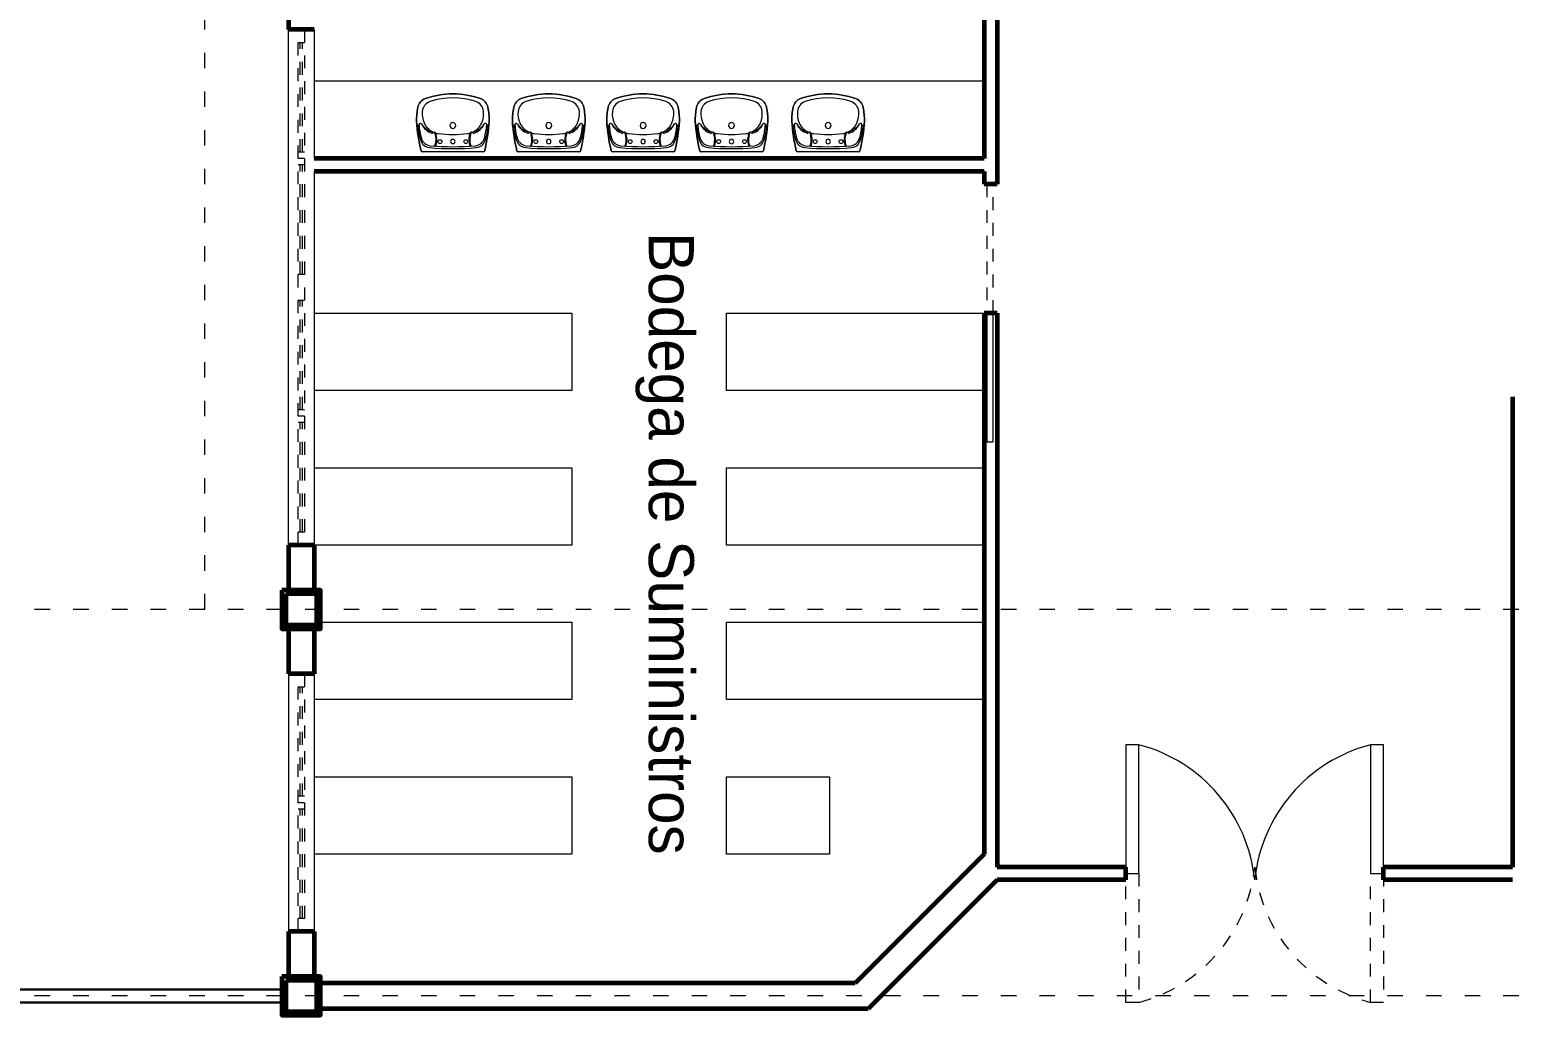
# Model space of a CAD drawing. Header units: metres. Extents: x 78 to 178, y -74 to 157.
# Drawn here: x 115.45 to 126.96, y 90.18 to 97.81 of the extents above; entities that cross this region are included whole.
import ezdxf

# ---------------------------------------------------------------- set-up
doc = ezdxf.new("R2010")
doc.units = ezdxf.units.M
doc.linetypes.add('ACAD_ISO03W100', pattern=[30, 12, -18])
for name, color, linetype, lineweight in [('Barandal', 138, 'Continuous', 30), ('envolvente', 164, 'Continuous', 60), ('Estructura', 1, 'Continuous', 60), ('mobiliario', 252, 'Continuous', 9), ('proyecciones', 250, 'Continuous', 9), ('puertas', 15, 'Continuous', 9), ('Texto', 250, 'Continuous', 9), ('ventanas', 132, 'Continuous', 9)]:
    doc.layers.add(name, color=color, linetype=linetype, lineweight=lineweight)

msp = doc.modelspace()

# ---------------------------------------------------------------- linework, layer by layer
at = {"layer": 'Barandal'}
for p, q in [((117.40784, 90.36091), (102.70784, 90.36091)), ((117.40784, 90.26091), (102.70784, 90.26091))]:
    msp.add_line(p, q, dxfattribs=at)
at = {"layer": 'envolvente'}
for p, q in [((122.85784, 99.81091), (122.85784, 96.81091)), ((122.95784, 99.81091), (122.95784, 96.61091)), ((117.45784, 98.81091), (117.45784, 97.81091)), ((117.65784, 97.81091), (117.45784, 97.81091)), ((122.85784, 96.81091), (117.65784, 96.81091)), ((122.85784, 96.71091), (117.65784, 96.71091)), ((122.85784, 96.71091), (122.85784, 96.61091)), ((122.95784, 96.61091), (122.85784, 96.61091)), ((122.85784, 95.61091), (122.85784, 91.41091)), ((122.95784, 95.61091), (122.85784, 95.61091)), ((122.95784, 95.61091), (122.95784, 91.31091)), ((126.95784, 94.96091), (126.95784, 91.31091)), ((117.45784, 93.81091), (117.45784, 93.46091)), ((117.65784, 93.81091), (117.45784, 93.81091)), ((117.65784, 93.81091), (117.65784, 93.46091)), ((117.45784, 93.16091), (117.45784, 92.81091)), ((117.65784, 93.16091), (117.65784, 92.81091)), ((117.65784, 92.81091), (117.45784, 92.81091)), ((122.85784, 91.41091), (121.85784, 90.41091)), ((123.95784, 91.31091), (122.95784, 91.31091)), ((123.95784, 91.21091), (123.95784, 91.31091)), ((126.95784, 91.31091), (125.95784, 91.31091)), ((125.95784, 91.21091), (125.95784, 91.31091)), ((122.95784, 91.21091), (121.95784, 90.21091)), ((123.95784, 91.21091), (122.95784, 91.21091)), ((126.95784, 91.21091), (125.95784, 91.21091)), ((117.65784, 90.81091), (117.45784, 90.81091)), ((117.45784, 90.81091), (117.45784, 90.46091)), ((117.65784, 90.81091), (117.65784, 90.46091)), ((121.85784, 90.41091), (117.70784, 90.41091)), ((121.95784, 90.21091), (117.70784, 90.21091))]:
    msp.add_line(p, q, dxfattribs=at)
at = {"layer": 'envolvente', "lineweight": 9}
for p, q in [((117.45784, 93.81091), (117.45784, 97.81091)), ((117.65784, 97.81091), (117.65784, 96.81091)), ((117.65784, 96.71091), (117.65784, 93.81091)), ((117.45784, 92.81091), (117.45784, 90.81091)), ((117.65784, 92.81091), (117.65784, 90.81091))]:
    msp.add_line(p, q, dxfattribs=at)
at = {"layer": 'Estructura'}
for points in [[(117.40784, 93.46091), (117.40784, 93.16091), (117.70784, 93.16091), (117.70784, 93.46091)], [(117.43784, 93.43091), (117.43784, 93.19091), (117.67784, 93.19091), (117.67784, 93.43091)], [(117.40784, 90.46091), (117.40784, 90.16091), (117.70784, 90.16091), (117.70784, 90.46091)], [(117.43784, 90.43091), (117.43784, 90.19091), (117.67784, 90.19091), (117.67784, 90.43091)]]:
    msp.add_lwpolyline(points, close=True, dxfattribs=at)
at = {"layer": 'mobiliario'}
for p, q in [((122.85784, 97.41091), (117.65784, 97.41091)), ((118.97187, 96.86222), (118.4967, 96.86222)), ((119.71593, 96.86222), (119.24076, 96.86222)), ((120.44819, 96.86222), (119.97301, 96.86222)), ((121.13507, 96.86222), (120.6599, 96.86222)), ((121.88434, 96.86222), (121.40917, 96.86222))]:
    msp.add_line(p, q, dxfattribs=at)
for points in [[(118.94781, 97.27555, -0.26401483), (119.00602, 97.20843, -0.04957508), (119.01678, 97.10016, -0.03887242), (118.98161, 96.86995, -0.34853313), (118.97187, 96.86222), (118.4967, 96.86222, -0.34853313), (118.48696, 96.86995, -0.03887242), (118.45178, 97.10016, -0.04957508), (118.46255, 97.20843, -0.26401483), (118.52076, 97.27555, -0.17173833), (118.94781, 97.27555)], [(119.69187, 97.27555, -0.26401483), (119.75009, 97.20843, -0.04957508), (119.76085, 97.10016, -0.03887242), (119.72567, 96.86995, -0.34853313), (119.71593, 96.86222), (119.24076, 96.86222, -0.34853313), (119.23102, 96.86995, -0.03887242), (119.19585, 97.10016, -0.04957508), (119.20661, 97.20843, -0.26401483), (119.26482, 97.27555, -0.17173833), (119.69187, 97.27555)], [(120.42413, 97.27555, -0.26401483), (120.48234, 97.20843, -0.04957508), (120.4931, 97.10016, -0.03887242), (120.45792, 96.86995, -0.34853313), (120.44819, 96.86222), (119.97301, 96.86222, -0.34853313), (119.96327, 96.86995, -0.03887242), (119.9281, 97.10016, -0.04957508), (119.93886, 97.20843, -0.26401483), (119.99707, 97.27555, -0.17173833), (120.42413, 97.27555)], [(121.11101, 97.27555, -0.26401483), (121.16922, 97.20843, -0.04957508), (121.17998, 97.10016, -0.03887242), (121.14481, 96.86995, -0.34853313), (121.13507, 96.86222), (120.6599, 96.86222, -0.34853313), (120.65016, 96.86995, -0.03887242), (120.61498, 97.10016, -0.04957508), (120.62575, 97.20843, -0.26401483), (120.68396, 97.27555, -0.17173833), (121.11101, 97.27555)], [(121.86028, 97.27555, -0.26401483), (121.9185, 97.20843, -0.04957508), (121.92926, 97.10016, -0.03887242), (121.89408, 96.86995, -0.34853313), (121.88434, 96.86222), (121.40917, 96.86222, -0.34853313), (121.39943, 96.86995, -0.03887242), (121.36426, 97.10016, -0.04957508), (121.37502, 97.20843, -0.26401483), (121.43323, 97.27555, -0.17173833), (121.86028, 97.27555)]]:
    msp.add_lwpolyline(points, format="xyb", dxfattribs=at)
for points in [[(117.65784, 95.61091), (119.65784, 95.61091), (119.65784, 95.01091), (117.65784, 95.01091)], [(122.85784, 95.01091), (120.85784, 95.01091), (120.85784, 95.61091), (122.85784, 95.61091)], [(117.65784, 94.41091), (119.65784, 94.41091), (119.65784, 93.81091), (117.65784, 93.81091)], [(122.85784, 93.81091), (120.85784, 93.81091), (120.85784, 94.41091), (122.85784, 94.41091)], [(117.70784, 93.21091), (119.65784, 93.21091), (119.65784, 92.61091), (117.65784, 92.61091)], [(122.85784, 92.61091), (120.85784, 92.61091), (120.85784, 93.21091), (122.85784, 93.21091)], [(117.65784, 92.01091), (119.65784, 92.01091), (119.65784, 91.41091), (117.65784, 91.41091)]]:
    msp.add_lwpolyline(points, dxfattribs=at)
msp.add_lwpolyline([(121.65784, 92.01091), (121.65784, 91.41091), (120.85784, 91.41091), (120.85784, 92.01091)], close=True, dxfattribs=at)
for centre in [(118.63428, 96.94222), (118.83428, 96.94222), (119.37835, 96.94222), (119.57835, 96.94222), (120.1106, 96.94222), (120.3106, 96.94222), (120.79748, 96.94222), (120.99748, 96.94222), (121.54676, 96.94222), (121.74676, 96.94222)]:
    msp.add_circle(centre, 0.0148, dxfattribs=at)
for centre, radius, start, end in [((118.55078, 97.19071), 0.09, 109.489637, 168.647525), ((118.58578, 97.1676), 0.09, 108.833919, 174.889051), ((118.73428, 96.67222), 0.64, 70.510363, 109.489637), ((118.73428, 96.73222), 0.55, 71.166079, 108.833921), ((118.88278, 97.1676), 0.09, 5.110949, 71.166081), ((118.91778, 97.19071), 0.09, 11.352475, 70.510363), ((119.29485, 97.19071), 0.09, 109.489637, 168.647525), ((119.32985, 97.1676), 0.09, 108.833919, 174.889051), ((119.47835, 96.67222), 0.64, 70.510363, 109.489637), ((119.47835, 96.73222), 0.55, 71.166079, 108.833921), ((119.62685, 97.1676), 0.09, 5.110949, 71.166081), ((119.66185, 97.19071), 0.09, 11.352475, 70.510363), ((120.0271, 97.19071), 0.09, 109.489637, 168.647525), ((120.0621, 97.1676), 0.09, 108.833919, 174.889051), ((120.2106, 96.67222), 0.64, 70.510363, 109.489637), ((120.2106, 96.73222), 0.55, 71.166079, 108.833921), ((120.3591, 97.1676), 0.09, 5.110949, 71.166081), ((120.3941, 97.19071), 0.09, 11.352475, 70.510363), ((120.71398, 97.19071), 0.09, 109.489637, 168.647525), ((120.74898, 97.1676), 0.09, 108.833919, 174.889051), ((120.89748, 96.67222), 0.64, 70.510363, 109.489637), ((120.89748, 96.73222), 0.55, 71.166079, 108.833921), ((121.04598, 97.1676), 0.09, 5.110949, 71.166081), ((121.08098, 97.19071), 0.09, 11.352475, 70.510363), ((121.46326, 97.19071), 0.09, 109.489637, 168.647525), ((121.49826, 97.1676), 0.09, 108.833919, 174.889051), ((121.64676, 96.67222), 0.64, 70.510363, 109.489637), ((121.64676, 96.73222), 0.55, 71.166079, 108.833921), ((121.79526, 97.1676), 0.09, 5.110949, 71.166081), ((121.83026, 97.19071), 0.09, 11.352475, 70.510363), ((119.00178, 97.10016), 0.55, 168.647524, 180), ((118.67628, 97.1595), 0.18086, 174.88905, 203.439443), ((118.79228, 97.1595), 0.18086, 336.560557, 5.11095), ((118.46678, 97.10016), 0.55, 0, 11.352476), ((119.74585, 97.10016), 0.55, 168.647524, 180), ((119.42035, 97.1595), 0.18086, 174.88905, 203.439443), ((119.53635, 97.1595), 0.18086, 336.560557, 5.11095), ((119.21085, 97.10016), 0.55, 0, 11.352476), ((120.4781, 97.10016), 0.55, 168.647524, 180), ((120.1526, 97.1595), 0.18086, 174.88905, 203.439443), ((120.2686, 97.1595), 0.18086, 336.560557, 5.11095), ((119.9431, 97.10016), 0.55, 0, 11.352476), ((121.16498, 97.10016), 0.55, 168.647524, 180), ((120.83948, 97.1595), 0.18086, 174.88905, 203.439443), ((120.95548, 97.1595), 0.18086, 336.560557, 5.11095), ((120.62998, 97.10016), 0.55, 0, 11.352476), ((121.91426, 97.10016), 0.55, 168.647524, 180), ((121.58876, 97.1595), 0.18086, 174.88905, 203.439443), ((121.70476, 97.1595), 0.18086, 336.560557, 5.11095), ((121.37926, 97.10016), 0.55, 0, 11.352476), ((119.94769, 97.21093), 1.5, 184.235026, 193.139446), ((118.9115, 97.09197), 0.45, 182.549214, 198.337609), ((118.48189, 97.07344), 0.01, 32.584556, 182.46928), ((118.9115, 97.09197), 0.44, 182.46928, 196.443162), ((118.6152, 97.16192), 0.15, 213.638262, 259.246789), ((118.61638, 97.13988), 0.14, 206.063884, 250.998289), ((118.6388, 97.14325), 0.14, 203.439443, 245.333981), ((118.73428, 97.06722), 0.023, 90, 270), ((118.73428, 97.06722), 0.023, 270, 90), ((118.85337, 97.16192), 0.15, 280.753211, 326.361738), ((118.82977, 97.14325), 0.14, 294.666019, 336.560557), ((118.85219, 97.13988), 0.14, 289.001711, 333.936116), ((118.98667, 97.07344), 0.01, 357.53072, 147.415444), ((118.55707, 97.09197), 0.44, 343.556838, 357.53072), ((117.52088, 97.21093), 1.5, 346.860554, 355.764974), ((118.55707, 97.09197), 0.45, 341.662391, 357.450786), ((120.69175, 97.21093), 1.5, 184.235026, 193.139446), ((119.65556, 97.09197), 0.45, 182.549214, 198.337609), ((119.22596, 97.07344), 0.01, 32.584556, 182.46928), ((119.65556, 97.09197), 0.44, 182.46928, 196.443162), ((119.35927, 97.16192), 0.15, 213.638262, 259.246789), ((119.36044, 97.13988), 0.14, 206.063884, 250.998289), ((119.38286, 97.14325), 0.14, 203.439443, 245.333981), ((119.47835, 97.06722), 0.023, 90, 270), ((119.47835, 97.06722), 0.023, 270, 90), ((119.59743, 97.16192), 0.15, 280.753211, 326.361738), ((119.57384, 97.14325), 0.14, 294.666019, 336.560557), ((119.59625, 97.13988), 0.14, 289.001711, 333.936116), ((119.73074, 97.07344), 0.01, 357.53072, 147.415444), ((119.30114, 97.09197), 0.44, 343.556838, 357.53072), ((118.26494, 97.21093), 1.5, 346.860554, 355.764974), ((119.30114, 97.09197), 0.45, 341.662391, 357.450786), ((121.424, 97.21093), 1.5, 184.235026, 193.139446), ((120.38781, 97.09197), 0.45, 182.549214, 198.337609), ((119.95821, 97.07344), 0.01, 32.584556, 182.46928), ((120.38781, 97.09197), 0.44, 182.46928, 196.443162), ((120.09152, 97.16192), 0.15, 213.638262, 259.246789), ((120.0927, 97.13988), 0.14, 206.063884, 250.998289), ((120.11511, 97.14325), 0.14, 203.439443, 245.333981), ((120.2106, 97.06722), 0.023, 90, 270), ((120.2106, 97.06722), 0.023, 270, 90), ((120.32968, 97.16192), 0.15, 280.753211, 326.361738), ((120.30609, 97.14325), 0.14, 294.666019, 336.560557), ((120.3285, 97.13988), 0.14, 289.001711, 333.936116), ((120.46299, 97.07344), 0.01, 357.53072, 147.415444), ((120.03339, 97.09197), 0.44, 343.556838, 357.53072), ((118.99719, 97.21093), 1.5, 346.860554, 355.764974), ((120.03339, 97.09197), 0.45, 341.662391, 357.450786), ((122.11089, 97.21093), 1.5, 184.235026, 193.139446), ((121.0747, 97.09197), 0.45, 182.549214, 198.337609), ((120.6451, 97.07344), 0.01, 32.584556, 182.46928), ((121.0747, 97.09197), 0.44, 182.46928, 196.443162), ((120.7784, 97.16192), 0.15, 213.638262, 259.246789), ((120.77958, 97.13988), 0.14, 206.063884, 250.998289), ((120.802, 97.14325), 0.14, 203.439443, 245.333981), ((120.89748, 97.06722), 0.023, 90, 270), ((120.89748, 97.06722), 0.023, 270, 90), ((121.01657, 97.16192), 0.15, 280.753211, 326.361738), ((120.99297, 97.14325), 0.14, 294.666019, 336.560557), ((121.01539, 97.13988), 0.14, 289.001711, 333.936116), ((121.14987, 97.07344), 0.01, 357.53072, 147.415444), ((120.72027, 97.09197), 0.44, 343.556838, 357.53072), ((119.68408, 97.21093), 1.5, 346.860554, 355.764974), ((120.72027, 97.09197), 0.45, 341.662391, 357.450786), ((122.86016, 97.21093), 1.5, 184.235026, 193.139446), ((121.82397, 97.09197), 0.45, 182.549214, 198.337609), ((121.39437, 97.07344), 0.01, 32.584556, 182.46928), ((121.82397, 97.09197), 0.44, 182.46928, 196.443162), ((121.52768, 97.16192), 0.15, 213.638262, 259.246789), ((121.52885, 97.13988), 0.14, 206.063884, 250.998289), ((121.55127, 97.14325), 0.14, 203.439443, 245.333981), ((121.64676, 97.06722), 0.023, 90, 270), ((121.64676, 97.06722), 0.023, 270, 90), ((121.76584, 97.16192), 0.15, 280.753211, 326.361738), ((121.74225, 97.14325), 0.14, 294.666019, 336.560557), ((121.76466, 97.13988), 0.14, 289.001711, 333.936116), ((121.89915, 97.07344), 0.01, 357.53072, 147.415444), ((121.46955, 97.09197), 0.44, 343.556838, 357.53072), ((120.43335, 97.21093), 1.5, 346.860554, 355.764974), ((121.46955, 97.09197), 0.45, 341.662391, 357.450786), ((118.56028, 96.97556), 0.08, 198.33761, 264.513893), ((118.56622, 96.99007), 0.08, 196.443162, 264.657397), ((118.73428, 98.78722), 1.885, 264.657397, 275.342603), ((118.57379, 97.01619), 0.00918, 250.998289, 322.205255), ((118.58983, 97.00375), 0.01112, 20.44958, 142.205255), ((118.5884, 96.91791), 0.01, 265.53749, 343.830698), ((118.5945, 96.91744), 0.01, 265.72462, 344.34323), ((118.59713, 97.0066), 0.00272, 111.238821, 200.496105), ((118.4597, 96.95522), 0.144, 343.830698, 20.496098), ((118.6388, 97.14325), 0.14, 253.795654, 262.782053), ((118.4597, 96.95522), 0.15, 344.34323, 20.449584), ((118.73428, 97.89722), 0.9, 262.782053, 277.217947), ((118.73428, 96.94222), 0.0175, 90, 270), ((118.73428, 96.94222), 0.0175, 270, 90), ((118.82977, 97.14325), 0.14, 277.217947, 286.204346), ((119.00887, 96.95522), 0.15, 159.550416, 195.65677), ((118.87407, 96.91744), 0.01, 195.65677, 274.27538), ((119.00887, 96.95522), 0.144, 159.503902, 196.169302), ((118.87874, 97.00375), 0.01112, 37.794745, 159.55042), ((118.88017, 96.91791), 0.01, 196.169302, 274.46251), ((118.87144, 97.0066), 0.00272, 339.503895, 68.761179), ((118.89478, 97.01619), 0.00918, 217.794745, 289.001711), ((118.90235, 96.99007), 0.08, 275.342603, 343.556838), ((118.90828, 96.97556), 0.08, 275.486107, 341.66239), ((119.30435, 96.97556), 0.08, 198.33761, 264.513893), ((119.31028, 96.99007), 0.08, 196.443162, 264.657397), ((119.47835, 98.78722), 1.885, 264.657397, 275.342603), ((119.31785, 97.01619), 0.00918, 250.998289, 322.205255), ((119.33389, 97.00375), 0.01112, 20.44958, 142.205255), ((119.33246, 96.91791), 0.01, 265.53749, 343.830698), ((119.33856, 96.91744), 0.01, 265.72462, 344.34323), ((119.34119, 97.0066), 0.00272, 111.238821, 200.496105), ((119.20376, 96.95522), 0.144, 343.830698, 20.496098), ((119.38286, 97.14325), 0.14, 253.795654, 262.782053), ((119.20376, 96.95522), 0.15, 344.34323, 20.449584), ((119.47835, 97.89722), 0.9, 262.782053, 277.217947), ((119.47835, 96.94222), 0.0175, 90, 270), ((119.47835, 96.94222), 0.0175, 270, 90), ((119.57384, 97.14325), 0.14, 277.217947, 286.204346), ((119.75293, 96.95522), 0.15, 159.550416, 195.65677), ((119.61813, 96.91744), 0.01, 195.65677, 274.27538), ((119.75293, 96.95522), 0.144, 159.503902, 196.169302), ((119.6228, 97.00375), 0.01112, 37.794745, 159.55042), ((119.62423, 96.91791), 0.01, 196.169302, 274.46251), ((119.6155, 97.0066), 0.00272, 339.503895, 68.761179), ((119.63884, 97.01619), 0.00918, 217.794745, 289.001711), ((119.64641, 96.99007), 0.08, 275.342603, 343.556838), ((119.65235, 96.97556), 0.08, 275.486107, 341.66239), ((120.0366, 96.97556), 0.08, 198.33761, 264.513893), ((120.04253, 96.99007), 0.08, 196.443162, 264.657397), ((120.2106, 98.78722), 1.885, 264.657397, 275.342603), ((120.0501, 97.01619), 0.00918, 250.998289, 322.205255), ((120.06614, 97.00375), 0.01112, 20.44958, 142.205255), ((120.06471, 96.91791), 0.01, 265.53749, 343.830698), ((120.07082, 96.91744), 0.01, 265.72462, 344.34323), ((120.07344, 97.0066), 0.00272, 111.238821, 200.496105), ((119.93601, 96.95522), 0.144, 343.830698, 20.496098), ((120.11511, 97.14325), 0.14, 253.795654, 262.782053), ((119.93601, 96.95522), 0.15, 344.34323, 20.449584), ((120.2106, 97.89722), 0.9, 262.782053, 277.217947), ((120.2106, 96.94222), 0.0175, 90, 270), ((120.2106, 96.94222), 0.0175, 270, 90), ((120.30609, 97.14325), 0.14, 277.217947, 286.204346), ((120.48519, 96.95522), 0.15, 159.550416, 195.65677), ((120.35038, 96.91744), 0.01, 195.65677, 274.27538), ((120.48519, 96.95522), 0.144, 159.503902, 196.169302), ((120.35506, 97.00375), 0.01112, 37.794745, 159.55042), ((120.35649, 96.91791), 0.01, 196.169302, 274.46251), ((120.34775, 97.0066), 0.00272, 339.503895, 68.761179), ((120.3711, 97.01619), 0.00918, 217.794745, 289.001711), ((120.37866, 96.99007), 0.08, 275.342603, 343.556838), ((120.3846, 96.97556), 0.08, 275.486107, 341.66239), ((120.72348, 96.97556), 0.08, 198.33761, 264.513893), ((120.72942, 96.99007), 0.08, 196.443162, 264.657397), ((120.89748, 98.78722), 1.885, 264.657397, 275.342603), ((120.73699, 97.01619), 0.00918, 250.998289, 322.205255), ((120.75303, 97.00375), 0.01112, 20.44958, 142.205255), ((120.7516, 96.91791), 0.01, 265.53749, 343.830698), ((120.7577, 96.91744), 0.01, 265.72462, 344.34323), ((120.76033, 97.0066), 0.00272, 111.238821, 200.496105), ((120.6229, 96.95522), 0.144, 343.830698, 20.496098), ((120.802, 97.14325), 0.14, 253.795654, 262.782053), ((120.6229, 96.95522), 0.15, 344.34323, 20.449584), ((120.89748, 97.89722), 0.9, 262.782053, 277.217947), ((120.89748, 96.94222), 0.0175, 90, 270), ((120.89748, 96.94222), 0.0175, 270, 90), ((120.99297, 97.14325), 0.14, 277.217947, 286.204346), ((121.17207, 96.95522), 0.15, 159.550416, 195.65677), ((121.03727, 96.91744), 0.01, 195.65677, 274.27538), ((121.17207, 96.95522), 0.144, 159.503902, 196.169302), ((121.04194, 97.00375), 0.01112, 37.794745, 159.55042), ((121.04337, 96.91791), 0.01, 196.169302, 274.46251), ((121.03464, 97.0066), 0.00272, 339.503895, 68.761179), ((121.05798, 97.01619), 0.00918, 217.794745, 289.001711), ((121.06555, 96.99007), 0.08, 275.342603, 343.556838), ((121.07148, 96.97556), 0.08, 275.486107, 341.66239), ((121.47276, 96.97556), 0.08, 198.33761, 264.513893), ((121.47869, 96.99007), 0.08, 196.443162, 264.657397), ((121.64676, 98.78722), 1.885, 264.657397, 275.342603), ((121.48626, 97.01619), 0.00918, 250.998289, 322.205255), ((121.5023, 97.00375), 0.01112, 20.44958, 142.205255), ((121.50087, 96.91791), 0.01, 265.53749, 343.830698), ((121.50698, 96.91744), 0.01, 265.72462, 344.34323), ((121.5096, 97.0066), 0.00272, 111.238821, 200.496105), ((121.37217, 96.95522), 0.144, 343.830698, 20.496098), ((121.55127, 97.14325), 0.14, 253.795654, 262.782053), ((121.37217, 96.95522), 0.15, 344.34323, 20.449584), ((121.64676, 97.89722), 0.9, 262.782053, 277.217947), ((121.64676, 96.94222), 0.0175, 90, 270), ((121.64676, 96.94222), 0.0175, 270, 90), ((121.74225, 97.14325), 0.14, 277.217947, 286.204346), ((121.92134, 96.95522), 0.15, 159.550416, 195.65677), ((121.78654, 96.91744), 0.01, 195.65677, 274.27538), ((121.92134, 96.95522), 0.144, 159.503902, 196.169302), ((121.79121, 97.00375), 0.01112, 37.794745, 159.55042), ((121.79264, 96.91791), 0.01, 196.169302, 274.46251), ((121.78391, 97.0066), 0.00272, 339.503895, 68.761179), ((121.80726, 97.01619), 0.00918, 217.794745, 289.001711), ((121.81482, 96.99007), 0.08, 275.342603, 343.556838), ((121.82076, 96.97556), 0.08, 275.486107, 341.66239), ((118.4967, 96.87222), 0.01, 193.139446, 270), ((118.73428, 98.78722), 1.9, 264.513893, 275.486107), ((118.97187, 96.87222), 0.01, 270, 346.860554), ((119.24076, 96.87222), 0.01, 193.139446, 270), ((119.47835, 98.78722), 1.9, 264.513893, 275.486107), ((119.71593, 96.87222), 0.01, 270, 346.860554), ((119.97301, 96.87222), 0.01, 193.139446, 270), ((120.2106, 98.78722), 1.9, 264.513893, 275.486107), ((120.44819, 96.87222), 0.01, 270, 346.860554), ((120.6599, 96.87222), 0.01, 193.139446, 270), ((120.89748, 98.78722), 1.9, 264.513893, 275.486107), ((121.13507, 96.87222), 0.01, 270, 346.860554), ((121.40917, 96.87222), 0.01, 193.139446, 270), ((121.64676, 98.78722), 1.9, 264.513893, 275.486107), ((121.88434, 96.87222), 0.01, 270, 346.860554)]:
    msp.add_arc(centre, radius, start, end, dxfattribs=at)
at = {"layer": 'proyecciones', "linetype": 'ACAD_ISO03W100', "ltscale": 0.01}
for p, q in [((116.80784, 93.31091), (116.80784, 108.16091)), ((148.30784, 93.31091), (101.80784, 93.31091)), ((148.30784, 90.31091), (101.80784, 90.31091))]:
    msp.add_line(p, q, dxfattribs=at)
at = {"layer": 'puertas', "linetype": 'ACAD_ISO03W100', "ltscale": 0.004}
for points in [[(122.9279, 96.61091), (122.8779, 96.61091), (122.8779, 95.61091), (122.9279, 95.61091)], [(123.95784, 90.26091), (123.95784, 91.26091), (124.05784, 91.26091), (124.05784, 90.26091)], [(125.95784, 91.26091), (125.95784, 90.26091), (125.85784, 90.26091), (125.85784, 91.26091)]]:
    msp.add_lwpolyline(points, close=True, dxfattribs=at)
at = {"layer": 'puertas'}
for points in [[(122.9279, 95.61091), (122.8779, 95.61091), (122.8779, 94.61091), (122.9279, 94.61091)], [(123.95784, 92.26091), (123.95784, 91.26091), (124.05784, 91.26091), (124.05784, 92.26091)], [(125.95784, 91.26091), (125.95784, 92.26091), (125.85784, 92.26091), (125.85784, 91.26091)]]:
    msp.add_lwpolyline(points, close=True, dxfattribs=at)
for centre, start, end in [((123.75301, 91.08891), 5.782079, 75.420511), ((126.16268, 91.08891), 104.579489, 174.217921)]:
    msp.add_arc(centre, 1.211, start, end, dxfattribs=at)
at = {"layer": 'puertas', "linetype": 'ACAD_ISO03W100', "ltscale": 0.004}
for centre, start, end in [((123.75301, 91.43291), 284.579489, 354.217921), ((126.16268, 91.43291), 185.782079, 255.420511)]:
    msp.add_arc(centre, 1.211, start, end, dxfattribs=at)
at = {"layer": 'ventanas', "linetype": 'ACAD_ISO03W100', "ltscale": 0.001}
for p, q in [((117.53284, 95.81091), (117.53284, 97.81091)), ((117.53284, 97.71091), (117.58284, 97.71091)), ((117.54784, 96.86091), (117.54784, 97.71091)), ((117.56784, 96.86091), (117.56784, 97.71091)), ((117.58284, 97.81091), (117.58284, 95.81091)), ((117.58284, 96.86091), (117.53284, 96.86091)), ((117.58284, 96.81091), (117.53284, 96.81091)), ((117.58284, 96.76091), (117.53284, 96.76091)), ((117.54784, 95.91091), (117.54784, 96.76091)), ((117.56784, 95.91091), (117.56784, 96.76091)), ((117.58284, 95.91091), (117.53284, 95.91091)), ((117.53284, 93.81091), (117.53284, 95.81091)), ((117.58284, 95.81091), (117.58284, 93.81091)), ((117.53284, 95.71091), (117.58284, 95.71091)), ((117.54784, 94.86091), (117.54784, 95.71091)), ((117.56784, 94.86091), (117.56784, 95.71091)), ((117.58284, 94.86091), (117.53284, 94.86091)), ((117.58284, 94.81091), (117.53284, 94.81091)), ((117.58284, 94.76091), (117.53284, 94.76091)), ((117.54784, 93.91091), (117.54784, 94.76091)), ((117.56784, 93.91091), (117.56784, 94.76091)), ((117.58284, 93.91091), (117.53284, 93.91091)), ((117.53284, 90.81091), (117.53284, 92.81091)), ((117.58284, 92.81091), (117.58284, 90.81091)), ((117.53284, 92.71091), (117.58284, 92.71091)), ((117.54784, 91.86091), (117.54784, 92.71091)), ((117.56784, 91.86091), (117.56784, 92.71091)), ((117.58284, 91.86091), (117.53284, 91.86091)), ((117.58284, 91.81091), (117.53284, 91.81091)), ((117.58284, 91.76091), (117.53284, 91.76091)), ((117.54784, 90.91091), (117.54784, 91.76091)), ((117.56784, 90.91091), (117.56784, 91.76091)), ((117.58284, 90.91091), (117.53284, 90.91091))]:
    msp.add_line(p, q, dxfattribs=at)

# ---------------------------------------------------------------- texts
at = {"layer": 'Texto', "insert": (120.6047, 96.95193), "char_height": 0.3495215, "width": 6.2562949, "attachment_point": 1, "rotation": 270}
msp.add_mtext('\\pxqc;Bodega de Suministros', dxfattribs=at)

doc.saveas('drawing.dxf')
